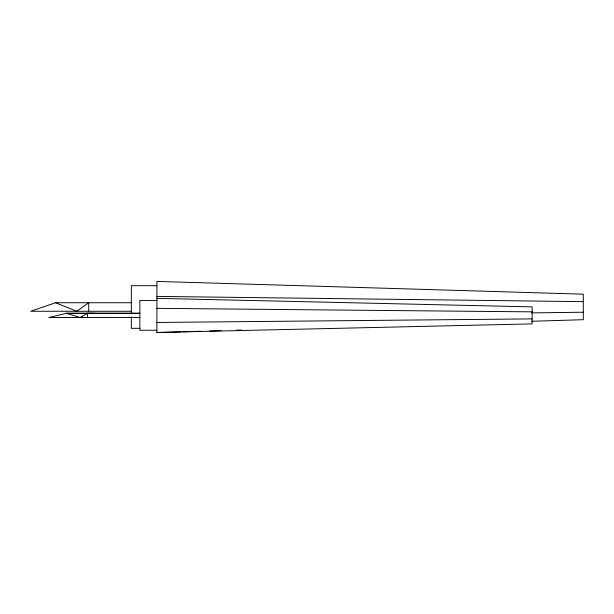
<?xml version="1.0" encoding="UTF-8"?>
<svg xmlns="http://www.w3.org/2000/svg" width="614" height="614" viewBox="0 0 614 614"><rect width="100%" height="100%" fill="white"/><g stroke="black" fill="none" stroke-linecap="round" stroke-linejoin="round"><path stroke-width="0.92" d="M139.854 317.538L48.782 317.538L66.519 313.293L80.158 317.538L87.51 313.278L139.854 313.309M131.327 302.733L55.598 302.733L30.7 311.267L131.327 311.267M80.158 317.538L82 317.008M180.869 331.859L156.908 332.581L156.908 281.419L583.3 294.175L583.3 319.702L531.555 321.268M182.78 331.798L200.985 331.253M209.612 330.992L221.109 330.647M236.436 330.178L241.233 330.033M156.908 332.466L532.131 323.877L532.131 306.877L156.908 298.35M531.555 312.879L583.3 312.227M156.908 322.473L532.131 318.896M156.908 285.679L131.327 285.679L131.327 313.769M156.908 300.561L139.854 300.561L139.854 330.248L156.908 330.248M94.855 313.278L66.519 313.293L139.854 313.278M139.854 328.321L131.327 328.321L131.327 316.893M156.908 308.343L532.131 311.858M156.908 296.401L583.3 301.651M55.598 302.733L76.75 311.267L88.723 302.733L88.723 311.267M87.51 313.278L87.51 317.538"/></g></svg>
